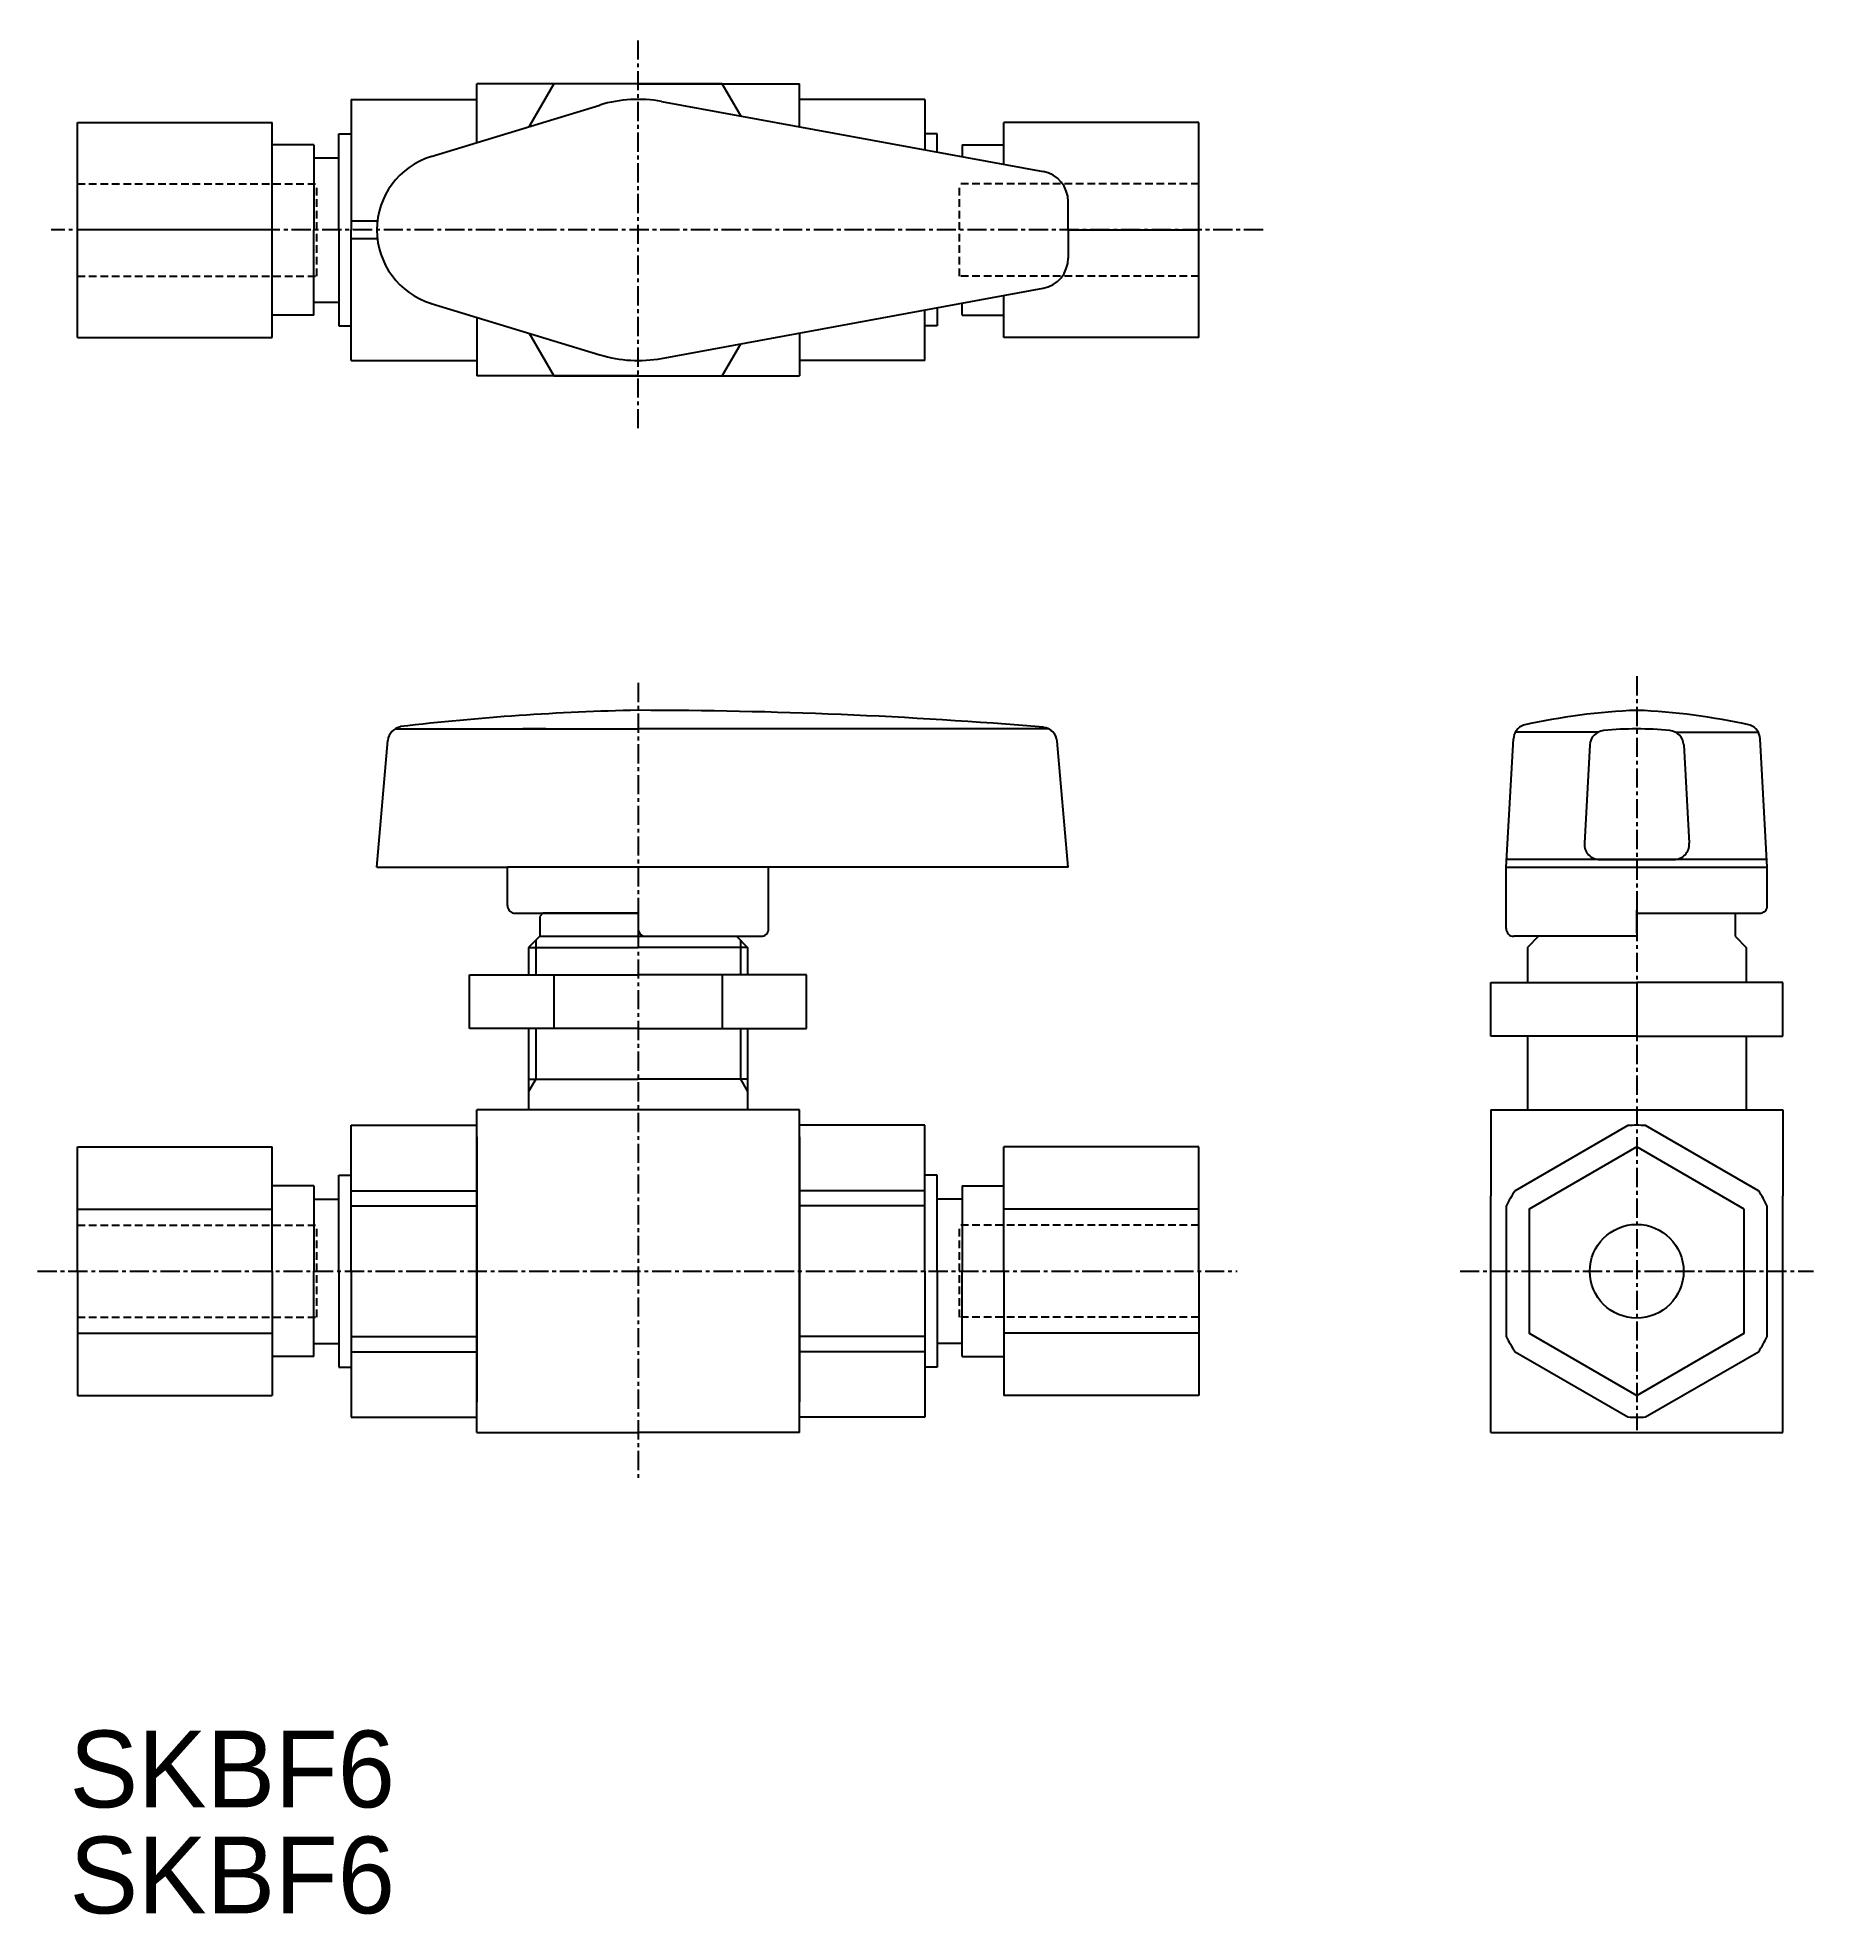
# Model space of a CAD drawing. Extents: x -19 to 97, y 156 to 279.
import ezdxf

# ---------------------------------------------------------------- set-up
doc = ezdxf.new("R2010")
doc.units = 0
doc.linetypes.add('CENTER', pattern=[2, 1.25, -0.25, 0.25, -0.25])
doc.linetypes.add('DASHED', pattern=[0.75, 0.5, -0.25])
doc.layers.get('0').update_dxf_attribs({"linetype": 'CONTINUOUS'})
doc.layers.add('CENTER', color=1, linetype='CENTER')

msp = doc.modelspace()

# ---------------------------------------------------------------- linework, layer by layer
at = {"color": 7, "linetype": 'CONTINUOUS'}
for p, q in [((20.2, 275.55), (9.7, 275.55)), ((9.7, 271.74), (9.7, 275.55)), ((14.71, 275.55), (13.11, 272.78)), ((25.68, 275.55), (14.71, 275.55)), ((20.2, 275.55), (30.7, 275.55)), ((26.89, 273.47), (25.68, 275.55)), ((30.7, 272.77), (30.7, 275.55)), ((1.53, 274.55), (9.7, 274.55)), ((1.53, 274.55), (1.53, 266.05)), ((6.74, 270.84), (17.72, 274.18)), ((21.73, 274.41), (46.56, 269.85)), ((38.87, 274.55), (30.7, 274.55)), ((38.87, 274.55), (38.87, 271.27)), ((-16.3, 266.05), (-16.3, 273.05)), ((-16.3, 273.05), (-3.63, 273.05)), ((-3.63, 266.05), (-3.63, 273.05)), ((56.7, 273.05), (44.02, 273.05)), ((44.02, 270.32), (44.02, 273.05)), ((56.7, 266.05), (56.7, 273.05)), ((-0.9, 271.6), (-3.63, 271.6)), ((-0.9, 271.6), (-0.9, 266.05)), ((0.73, 266.05), (0.73, 272.3)), ((0.73, 272.3), (1.53, 272.3)), ((0.73, 271.12), (0.73, 272.3)), ((39.67, 272.3), (38.87, 272.3)), ((39.67, 271.25), (39.67, 272.3)), ((39.67, 271.12), (39.67, 272.3)), ((41.3, 271.6), (44.02, 271.6)), ((41.3, 271.6), (41.3, 270.82)), ((-0.9, 270.75), (0.73, 270.75)), ((48.2, 266.05), (48.2, 267.89)), ((3.23, 266.63), (1.53, 266.63)), ((-3.63, 266.05), (-16.3, 266.05)), ((-16.3, 259.05), (-16.3, 266.05)), ((-3.63, 259.05), (-3.63, 266.05)), ((-0.9, 260.5), (-0.9, 266.05)), ((0.73, 266.05), (0.73, 259.8)), ((1.53, 257.55), (1.53, 266.05)), ((3.23, 265.48), (1.53, 265.48)), ((48.2, 266.05), (56.7, 266.05)), ((48.2, 266.05), (48.2, 264.22)), ((56.7, 259.05), (56.7, 266.05)), ((21.73, 257.69), (46.56, 262.25)), ((44.02, 259.05), (44.02, 261.79)), ((-0.9, 260.5), (-3.63, 260.5)), ((-0.9, 261.35), (0.73, 261.35)), ((0.73, 260.99), (0.73, 259.8)), ((6.74, 261.27), (17.72, 257.92)), ((9.7, 260.37), (9.7, 256.55)), ((38.87, 257.55), (38.87, 260.84)), ((39.67, 260.99), (39.67, 259.8)), ((39.67, 260.85), (39.67, 259.8)), ((41.3, 260.5), (41.3, 261.29)), ((41.3, 260.5), (44.02, 260.5)), ((-16.3, 259.05), (-3.63, 259.05)), ((0.73, 259.8), (1.53, 259.8)), ((13.11, 259.33), (14.71, 256.55)), ((30.7, 259.34), (30.7, 256.55)), ((39.67, 259.8), (38.87, 259.8)), ((56.7, 259.05), (44.02, 259.05)), ((25.68, 256.55), (26.89, 258.64)), ((1.53, 257.55), (9.7, 257.55)), ((38.87, 257.55), (30.7, 257.55)), ((20.2, 256.55), (9.7, 256.55)), ((14.71, 256.55), (25.68, 256.55)), ((20.2, 256.55), (30.7, 256.55)), ((20.2, 256.55), (25.1, 256.55)), ((4.38, 233.57), (20.2, 233.57)), ((14.2, 233.57), (12.7, 233.57)), ((46.93, 233.57), (20.2, 233.57)), ((3.2, 224.57), (3.92, 232.81)), ((48.2, 224.57), (47.48, 232.77)), ((76.71, 224.57), (77.18, 232.92)), ((82.67, 233.35), (77.3, 233.35)), ((82.16, 232.53), (81.8, 226.13)), ((87.76, 233.35), (93.13, 233.35)), ((88.27, 232.53), (88.63, 226.13)), ((93.71, 224.57), (93.25, 232.92)), ((93.69, 225.07), (76.74, 225.07)), ((82.8, 225.07), (87.63, 225.07)), ((3.2, 224.57), (11.7, 224.57)), ((28.7, 224.57), (11.7, 224.57)), ((11.7, 222.07), (11.7, 224.57)), ((48.2, 224.57), (28.7, 224.57)), ((28.7, 220.57), (28.7, 224.57)), ((76.71, 224.57), (93.71, 224.57)), ((76.71, 220.57), (76.71, 224.57)), ((93.71, 222.07), (93.71, 224.57)), ((12.2, 221.57), (20.2, 221.57)), ((14, 221.57), (13.8, 221.37)), ((13.8, 221.37), (13.8, 220.07)), ((20.2, 221.57), (14, 221.57)), ((15.45, 221.57), (14, 221.57)), ((20.2, 221.57), (20.2, 220.57)), ((85.21, 220.27), (85.21, 221.77)), ((85.21, 221.77), (85.21, 220.77)), ((85.21, 221.57), (93.21, 221.57)), ((89.96, 221.57), (91.61, 221.57)), ((91.61, 221.57), (91.61, 220.07)), ((13.8, 220.07), (13.07, 219.35)), ((13.8, 220.07), (26.6, 220.07)), ((20.7, 220.07), (28.2, 220.07)), ((26.6, 220.07), (27.32, 219.35)), ((85.21, 220.07), (77.21, 220.07)), ((78.81, 220.07), (78.09, 219.35)), ((91.61, 220.07), (92.34, 219.35)), ((13.07, 219.35), (13.07, 217.57)), ((13.07, 219.35), (20.2, 219.35)), ((13.54, 219.81), (13.54, 217.57)), ((27.32, 219.35), (20.2, 219.35)), ((26.86, 219.81), (26.86, 217.57)), ((27.32, 219.35), (27.32, 217.57)), ((78.09, 219.35), (78.09, 217.07)), ((92.34, 219.35), (92.34, 217.07)), ((9.23, 217.57), (20.2, 217.57)), ((9.23, 214.07), (9.23, 217.57)), ((14.71, 217.57), (14.71, 214.07)), ((31.17, 217.57), (20.2, 217.57)), ((25.68, 217.57), (25.68, 214.07)), ((31.17, 214.07), (31.17, 217.57)), ((75.71, 217.07), (85.21, 217.07)), ((75.71, 213.57), (75.71, 217.07)), ((94.71, 217.07), (85.21, 217.07)), ((85.21, 217.07), (85.21, 213.57)), ((94.71, 213.57), (94.71, 217.07)), ((20.2, 214.07), (9.23, 214.07)), ((13.07, 214.07), (13.07, 208.77)), ((13.54, 214.07), (13.54, 210.77)), ((20.2, 214.07), (31.17, 214.07)), ((26.86, 214.07), (26.86, 210.77)), ((27.32, 214.07), (27.32, 208.77)), ((85.21, 213.57), (75.71, 213.57)), ((78.09, 213.57), (78.09, 208.77)), ((85.21, 213.57), (94.71, 213.57)), ((92.34, 213.57), (92.34, 208.77)), ((13.07, 210.77), (20.2, 210.77)), ((13.54, 210.77), (13.07, 209.97)), ((27.32, 210.77), (20.2, 210.77)), ((26.86, 210.77), (27.32, 209.97)), ((1.53, 207.77), (9.7, 207.77)), ((1.53, 198.27), (1.53, 207.77)), ((9.7, 187.77), (9.7, 208.77)), ((30.7, 208.77), (9.7, 208.77)), ((30.7, 187.77), (30.7, 208.77)), ((38.87, 207.77), (30.7, 207.77)), ((38.87, 198.27), (38.87, 207.77)), ((75.71, 208.77), (94.71, 208.77)), ((75.71, 208.77), (75.71, 203.18)), ((94.71, 208.77), (94.71, 203.18)), ((9.7, 207.02), (9.7, 198.27)), ((9.7, 207.02), (9.7, 198.27)), ((9.7, 198.27), (9.7, 206.77)), ((30.7, 207.02), (30.7, 198.27)), ((30.7, 198.27), (30.7, 206.77)), ((-16.3, 206.36), (-3.63, 206.36)), ((-16.3, 198.27), (-16.3, 206.36)), ((-3.63, 198.27), (-3.63, 206.36)), ((56.7, 206.36), (44.02, 206.36)), ((44.02, 198.27), (44.02, 206.36)), ((56.7, 198.27), (56.7, 206.36)), ((0.73, 198.27), (0.73, 204.52)), ((0.73, 203.47), (0.73, 204.52)), ((0.73, 204.52), (1.53, 204.52)), ((38.87, 202.97), (38.87, 204.52)), ((39.67, 204.52), (38.87, 204.52)), ((39.67, 198.27), (39.67, 204.52)), ((39.67, 203.47), (39.67, 204.52)), ((-0.9, 203.82), (-3.63, 203.82)), ((-0.9, 203.82), (-0.9, 198.27)), ((-0.9, 202.97), (0.73, 202.97)), ((1.53, 203.51), (9.7, 203.51)), ((38.87, 203.51), (30.7, 203.51)), ((41.3, 202.97), (39.67, 202.97)), ((41.3, 203.82), (41.3, 198.27)), ((41.3, 203.82), (44.02, 203.82)), ((75.71, 187.77), (75.71, 203.18)), ((94.71, 187.77), (94.71, 203.18)), ((-16.3, 202.32), (-3.63, 202.32)), ((1.53, 202.52), (9.7, 202.52)), ((38.87, 202.52), (30.7, 202.52)), ((56.7, 202.32), (44.02, 202.32)), ((-16.3, 198.28), (-16.3, 190.19)), ((-3.63, 198.28), (-3.63, 190.19)), ((-0.9, 192.72), (-0.9, 198.27)), ((0.73, 198.27), (0.73, 192.02)), ((1.53, 198.27), (1.53, 188.77)), ((9.7, 189.52), (9.7, 198.27)), ((9.7, 198.27), (9.7, 189.77)), ((9.7, 189.52), (9.7, 198.27)), ((30.7, 189.52), (30.7, 198.27)), ((30.7, 198.27), (30.7, 189.77)), ((38.87, 198.27), (38.87, 188.77)), ((39.67, 198.27), (39.67, 192.02)), ((41.3, 192.72), (41.3, 198.27)), ((44.02, 198.28), (44.02, 190.19)), ((56.7, 198.28), (56.7, 190.19)), ((-16.3, 194.23), (-3.63, 194.23)), ((-0.9, 193.57), (0.73, 193.57)), ((0.73, 193.07), (0.73, 192.02)), ((1.53, 194.03), (9.7, 194.03)), ((1.53, 193.03), (9.7, 193.03)), ((38.87, 194.03), (30.7, 194.03)), ((38.87, 193.03), (30.7, 193.03)), ((38.87, 193.57), (38.87, 192.02)), ((41.3, 193.57), (39.67, 193.57)), ((39.67, 193.07), (39.67, 192.02)), ((56.7, 194.23), (44.02, 194.23)), ((-0.9, 192.72), (-3.63, 192.72)), ((0.73, 192.02), (1.53, 192.02)), ((39.67, 192.02), (38.87, 192.02)), ((41.3, 192.72), (44.02, 192.72)), ((-16.3, 190.19), (-3.63, 190.19)), ((56.7, 190.19), (44.02, 190.19)), ((1.53, 188.77), (9.7, 188.77)), ((38.87, 188.77), (30.7, 188.77)), ((9.7, 187.77), (20.2, 187.77)), ((30.7, 187.77), (20.2, 187.77)), ((75.71, 187.77), (94.71, 187.77))]:
    msp.add_line(p, q, dxfattribs=at)
at = {"color": 3, "linetype": 'DASHED'}
for p, q in [((-16.3, 269.05), (-0.72, 269.05)), ((-0.72, 263.05), (-0.72, 269.05)), ((41.12, 263.05), (41.12, 269.05)), ((56.7, 269.05), (41.12, 269.05)), ((-16.3, 263.05), (-0.72, 263.05)), ((56.7, 263.05), (41.12, 263.05)), ((-16.3, 201.27), (-0.72, 201.27)), ((-0.72, 195.27), (-0.72, 201.27)), ((41.12, 195.27), (41.12, 201.27)), ((56.7, 201.27), (41.12, 201.27)), ((-16.3, 195.27), (-0.72, 195.27)), ((56.7, 195.27), (41.12, 195.27))]:
    msp.add_line(p, q, dxfattribs=at)
at = {"color": 7, "linetype": 'CONTINUOUS'}
for points in [[(84.64, 207.76), (77.29, 203.51)], [(93.14, 203.51), (85.79, 207.76)], [(76.71, 202.52), (76.71, 194.03)], [(93.71, 194.03), (93.71, 202.52)], [(77.29, 193.03), (84.64, 188.79)], [(85.79, 188.79), (93.14, 193.03)]]:
    msp.add_lwpolyline(points, dxfattribs=at)
msp.add_lwpolyline([(92.21, 202.32), (85.21, 206.36), (78.21, 202.32), (78.21, 194.23), (85.21, 190.19), (92.21, 194.23)], close=True, dxfattribs=at)
msp.add_circle((85.21, 198.27), 3.05, dxfattribs=at)
for centre, radius, start, end in [((20.2, 266.05), 8.5, 79.5937, 106.9578), ((8.2, 266.05), 5, 106.9578, 180), ((46.2, 267.89), 2, 0, 79.5937), ((8.2, 266.05), 5, 180, 253.0422), ((46.2, 264.22), 2, 280.4063, 0), ((20.2, 266.05), 8.5, 253.0422, 280.4063), ((23.2, 78.07), 156.74, 91.099, 96.7653), ((20.19, -81.97), 316.75, 85.2171, 89.9988), ((86.8, 194.08), 40.73, 92.2339, 102.7082), ((83.63, 194.08), 40.73, 77.2918, 87.7661), ((4.91, 232.73), 1, 100.0745, 175), ((46.48, 232.68), 1, 5, 83.2705), ((78.18, 232.87), 1, 109.5003, 176.8202), ((83.15, 232.47), 1, 95.6061, 176.8202), ((85.21, 211.49), 22.08, 84.3939, 95.6061), ((87.27, 232.47), 1, 3.1798, 84.3939), ((92.25, 232.87), 1, 3.1798, 70.4997), ((82.8, 226.07), 1, 176.8202, 270), ((87.63, 226.07), 1, 270, 3.1798), ((12.2, 222.07), 0.5, 180, 270), ((93.21, 222.07), 0.5, 270, 0), ((20.7, 220.57), 0.5, 180, 270), ((28.2, 220.57), 0.5, 270, 0), ((77.21, 220.57), 0.5, 180, 270), ((85.21, 198.27), 9.5, 86.5254, 93.4746), ((85.21, 198.27), 9.5, 146.5254, 153.4746), ((85.21, 198.27), 9.5, 26.5254, 33.4746), ((85.21, 198.27), 9.5, 206.5254, 213.4746), ((85.21, 198.27), 9.5, 326.5254, 333.4746), ((85.21, 198.27), 9.5, 266.5254, 273.4746)]:
    msp.add_arc(centre, radius, start, end, dxfattribs=at)
at = {"layer": 'CENTER', "color": 1, "linetype": 'CENTER'}
for p, q in [((20.2, 253.14), (20.2, 278.57)), ((60.89, 266.05), (-18.01, 266.05)), ((20.2, 236.57), (20.2, 184.63)), ((85.21, 237), (85.21, 187.93)), ((-18.89, 198.27), (59.19, 198.27)), ((73.71, 198.27), (96.71, 198.27))]:
    msp.add_line(p, q, dxfattribs=at)

# ---------------------------------------------------------------- texts
at = {"color": 7, "linetype": 'CONTINUOUS'}
for p in [(-16.81, 163.37), (-16.81, 156.47)]:
    msp.add_text('SKBF6', height=5, dxfattribs=at).set_placement(p)

doc.saveas('drawing.dxf')
